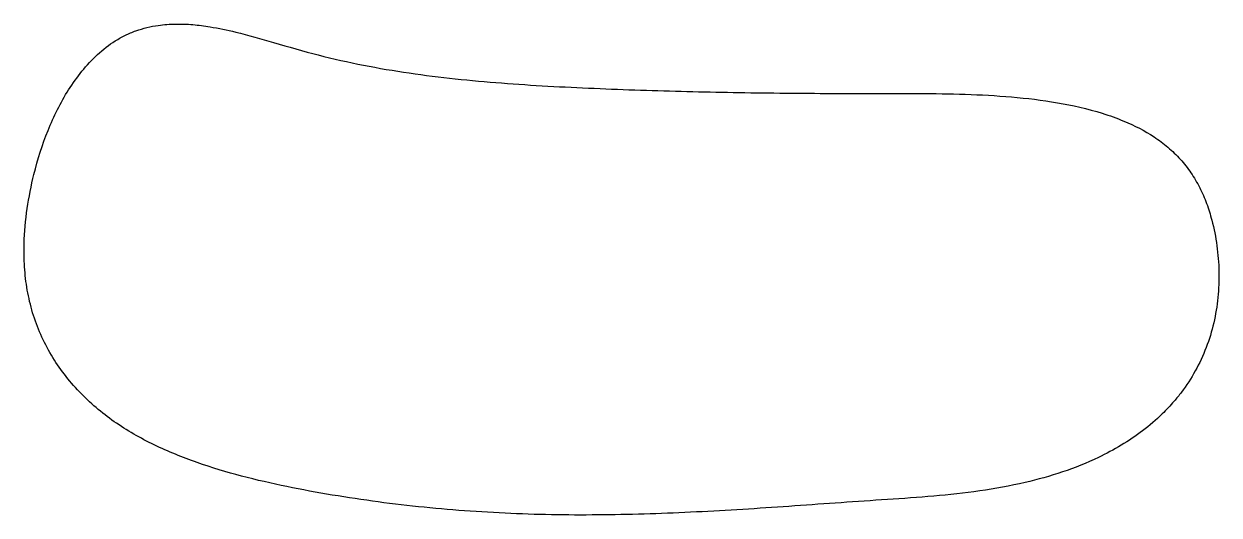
# Model space of a CAD drawing. Header units: millimetres. Extents: x -186 to -20, y 51 to 119.
import ezdxf

# ---------------------------------------------------------------- set-up
doc = ezdxf.new("R2010")
doc.units = ezdxf.units.MM
doc.layers.add('outline', color=7, linetype='Continuous')

msp = doc.modelspace()

# ---------------------------------------------------------------- linework, layer by layer
at = {"layer": 'outline'}
msp.add_open_spline([(-25.59, 67.54), (-24.88, 68.48), (-24.24, 69.46), (-23.09, 71.53), (-22.58, 72.61), (-21.73, 74.84), (-21.38, 75.98), (-20.84, 78.3), (-20.65, 79.48), (-20.41, 81.86), (-20.36, 83.06), (-20.41, 85.45), (-20.51, 86.65), (-20.83, 89.03), (-21.06, 90.21), (-21.58, 92.15), (-21.81, 92.92), (-22.37, 94.42), (-22.69, 95.16), (-23.41, 96.58), (-23.82, 97.27), (-24.71, 98.58), (-25.2, 99.21), (-26.27, 100.39), (-26.84, 100.95), (-28.05, 101.98), (-28.69, 102.46), (-30.67, 103.77), (-32.08, 104.49), (-34.53, 105.5), (-35.53, 105.86), (-38.59, 106.81), (-40.67, 107.28), (-44.87, 108.01), (-46.99, 108.26), (-51.25, 108.63), (-53.39, 108.74), (-57.67, 108.88), (-59.81, 108.91), (-64.09, 108.93), (-66.23, 108.93), (-70.52, 108.92), (-72.66, 108.93), (-76.94, 108.94), (-79.09, 108.96), (-83.37, 109.01), (-85.51, 109.03), (-89.8, 109.11), (-91.94, 109.15), (-96.22, 109.25), (-98.36, 109.32), (-102.64, 109.46), (-104.78, 109.54), (-109.06, 109.73), (-111.2, 109.83), (-115.48, 110.07), (-117.62, 110.21), (-121.89, 110.54), (-124.03, 110.73), (-128.29, 111.19), (-130.42, 111.45), (-134.66, 112.07), (-136.78, 112.43), (-140.98, 113.25), (-143.07, 113.72), (-147.22, 114.78), (-149.28, 115.39), (-153.08, 116.5), (-154.82, 116.99), (-157.76, 117.71), (-158.94, 117.96), (-160.93, 118.28), (-161.72, 118.39), (-163.32, 118.52), (-164.12, 118.55), (-165.72, 118.53), (-166.52, 118.47), (-167.84, 118.28), (-168.36, 118.18), (-169.39, 117.93), (-169.9, 117.78), (-170.9, 117.42), (-171.39, 117.21), (-172.34, 116.75), (-172.81, 116.49), (-174.14, 115.65), (-174.96, 115.01), (-176.51, 113.59), (-177.22, 112.82), (-178.55, 111.18), (-179.16, 110.32), (-180.85, 107.65), (-181.78, 105.76), (-183.37, 101.83), (-184.02, 99.8), (-184.92, 96.15), (-185.23, 94.57), (-185.69, 91.37), (-185.85, 89.75), (-185.92, 87.06), (-185.9, 85.98), (-185.76, 83.83), (-185.64, 82.76), (-185.26, 80.63), (-185.02, 79.59), (-184.4, 77.53), (-184.03, 76.52), (-183.16, 74.56), (-182.67, 73.6), (-181.57, 71.77), (-180.97, 70.88), (-179.67, 69.18), (-178.97, 68.37), (-176.77, 66.07), (-175.14, 64.69), (-171.66, 62.24), (-169.79, 61.18), (-165.94, 59.32), (-163.95, 58.52), (-159.9, 57.09), (-157.84, 56.48), (-153.7, 55.38), (-151.61, 54.91), (-147.41, 54.05), (-145.31, 53.66), (-141.09, 52.96), (-138.97, 52.64), (-134.73, 52.07), (-132.61, 51.83), (-128.35, 51.4), (-126.22, 51.22), (-121.95, 50.92), (-119.81, 50.8), (-115.53, 50.63), (-113.39, 50.58), (-109.1, 50.53), (-106.96, 50.54), (-102.68, 50.59), (-100.53, 50.65), (-96.25, 50.79), (-94.11, 50.89), (-89.83, 51.11), (-87.69, 51.23), (-83.41, 51.5), (-81.28, 51.65), (-77, 51.94), (-74.86, 52.1), (-70.59, 52.4), (-68.45, 52.54), (-64.17, 52.82), (-62.03, 52.97), (-57.77, 53.35), (-55.64, 53.58), (-51.41, 54.18), (-49.31, 54.56), (-45.48, 55.45), (-43.75, 55.93), (-40.36, 57.08), (-38.69, 57.74), (-36.01, 59.03), (-34.95, 59.59), (-32.9, 60.82), (-31.91, 61.49), (-30, 62.94), (-29.1, 63.71), (-27.67, 65.1), (-27.12, 65.69), (-26.25, 66.7), (-25.91, 67.11), (-25.59, 67.54)], degree=3, knots=[0, 0, 0, 0, 3.527114, 3.527114, 7.102274, 7.102274, 10.679632, 10.679632, 14.261797, 14.261797, 17.851382, 17.851382, 21.451545, 21.451545, 25.060555, 25.060555, 27.466235, 27.466235, 29.865086, 29.865086, 32.25732, 32.25732, 34.644949, 34.644949, 37.031374, 37.031374, 39.419933, 39.419933, 44.158612, 44.158612, 47.360147, 47.360147, 53.750193, 53.750193, 60.159049, 60.159049, 66.5765, 66.5765, 72.998996, 72.998996, 79.424827, 79.424827, 85.851769, 85.851769, 92.278973, 92.278973, 98.70621, 98.70621, 105.133214, 105.133214, 111.559645, 111.559645, 117.985102, 117.985102, 124.410376, 124.410376, 130.839614, 130.839614, 137.271378, 137.271378, 143.703352, 143.703352, 150.132573, 150.132573, 156.555306, 156.555306, 162.987351, 162.987351, 168.427988, 168.427988, 172.051231, 172.051231, 174.462776, 174.462776, 176.868082, 176.868082, 179.262984, 179.262984, 180.860069, 180.860069, 182.453363, 182.453363, 184.043396, 184.043396, 185.631463, 185.631463, 188.764596, 188.764596, 191.91505, 191.91505, 195.082673, 195.082673, 201.392533, 201.392533, 207.797815, 207.797815, 212.644891, 212.644891, 217.502834, 217.502834, 220.738055, 220.738055, 223.970392, 223.970392, 227.197371, 227.197371, 230.417729, 230.417729, 233.631771, 233.631771, 236.841151, 236.841151, 240.048288, 240.048288, 246.418598, 246.418598, 252.829712, 252.829712, 259.264395, 259.264395, 265.702079, 265.702079, 272.132083, 272.132083, 278.551108, 278.551108, 284.967749, 284.967749, 291.38442, 291.38442, 297.802609, 297.802609, 304.223867, 304.223867, 310.649697, 310.649697, 317.078219, 317.078219, 323.5068, 323.5068, 329.935428, 329.935428, 336.364159, 336.364159, 342.793089, 342.793089, 349.222291, 349.222291, 355.651716, 355.651716, 362.079773, 362.079773, 368.499682, 368.499682, 374.900585, 374.900585, 380.286617, 380.286617, 385.648509, 385.648509, 389.23393, 389.23393, 392.820279, 392.820279, 396.404358, 396.404358, 398.802449, 398.802449, 400.404754, 400.404754, 400.404754, 400.404754], dxfattribs=at)

doc.saveas('drawing.dxf')
